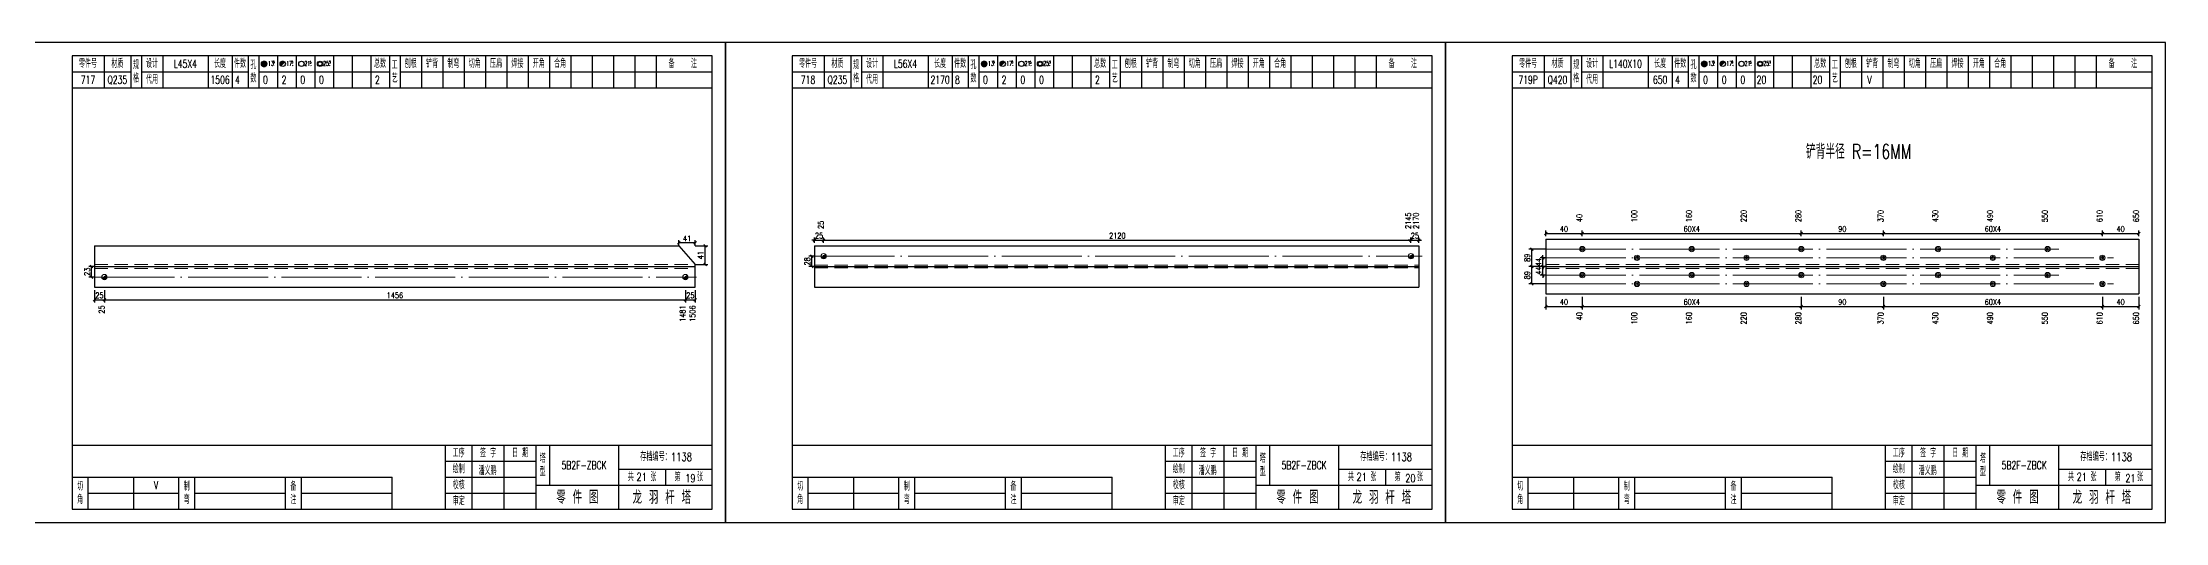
# Model space of a CAD drawing. Header units: millimetres. Extents: x 0 to 30240, y -10896 to -1348.
# Drawn here: x 4874 to 5670, y -5350 to -5170 of the extents above; entities that cross this region are included whole.
import ezdxf
from ezdxf.enums import TextEntityAlignment as Align

# ---------------------------------------------------------------- set-up
doc = ezdxf.new("R2010")
doc.units = ezdxf.units.MM
doc.header["$LTSCALE"] = 20
doc.header["$PDMODE"] = 1
doc.linetypes.add('DASHDOT2X', pattern=[1.75, 1.5, -0.125, 0, -0.125])
doc.linetypes.add('HIDDEN', pattern=[0.375, 0.25, -0.125])
for name, color, linetype, lineweight in [('1', 7, 'Continuous', 25), ('11', 3, 'Continuous', 13), ('2', 1, 'HIDDEN', 13), ('5', 1, 'Continuous', 13), ('7', 2, 'DASHDOT2X', 13)]:
    doc.layers.add(name, color=color, linetype=linetype, lineweight=lineweight)
doc.styles.get("Standard").update_dxf_attribs({"font": 'simplex', "width": 0.7, "bigfont": 'gbhzfs.shx'})
doc.styles.add('SYMBOL_TXT', font='txt.shx', dxfattribs={"width": 0.6})
doc.styles.add('TITLE_TXT', font='simplex.shx', dxfattribs={"width": 0.75, "height": 2.5, "bigfont": 'gbhzfs.shx'})
doc.dimstyles.get("Standard").update_dxf_attribs({"dimtxt": 2.1, "dimasz": 1, "dimexe": 1.05, "dimexo": 0, "dimgap": 0.63, "dimtad": 1, "dimzin": 0, "dimdsep": 46, "dimtxsty": 'standard', "dimblk": 'OBLIQUE', "dimblk1": 'OBLIQUE', "dimblk2": 'OBLIQUE', "dimcen": 0.09, "dimadec": 0, "dimazin": 0, "dimtfac": 1, "dimtdec": 1, "dimtix": 1, "dimtmove": 0, "dimatfit": 3, "dimfxl": 0, "dimtolj": 1, "dimtzin": 0, "dimarcsym": 0})
pattern_1 = [(0, (-3, 0), (0, 0.0125), [])]

# ---------------------------------------------------------------- blocks, each defined once
blk = doc.blocks.new('M12_HOLE')
h = blk.add_hatch()
h.set_pattern_fill('LINE', scale=0.1, style=0)
h.set_pattern_definition(pattern_1)
h.paths.add_polyline_path([(-5, 0, 1), (-1, 0, 1)])
at = {"color": 7}
blk.add_circle((-3, 0), 2, dxfattribs=at)
at = {"color": 7, "attachment_point": 1, "style": 'SYMBOL_TXT'}
for s, insert, char_height, width in [('13\\f??|b0|i0|c0|p54;.', (-0.1, 2.1), 3.5, 5.707), ('5', (3.7, 2.3), 1.8, 2.931)]:
    blk.add_mtext(s, dxfattribs=dict(at, insert=insert, char_height=char_height, width=width))
blk = doc.blocks.new('M16_HOLE')
h = blk.add_hatch()
h.set_pattern_fill('LINE', scale=0.1, style=0)
h.set_pattern_definition(pattern_1)
h.paths.add_polyline_path([(-1.6, 1.4, 0.668179), (-5, 0, 0.198912), (-4.4, -1.4)])
at = {"color": 7}
blk.add_circle((-3, 0), 2, dxfattribs=at)
at = {"color": 7, "attachment_point": 1, "style": 'SYMBOL_TXT'}
for s, insert, char_height, width in [('17.', (-0.4, 2.1), 3.5, 6.316), ('5', (3.6, 2.3), 1.8, 1.822)]:
    blk.add_mtext(s, dxfattribs=dict(at, insert=insert, char_height=char_height, width=width))
blk = doc.blocks.new('M20_HOLE')
at = {"color": 7}
blk.add_circle((-3, 0), 2, dxfattribs=at)
at = {"color": 7, "attachment_point": 1, "style": 'SYMBOL_TXT'}
for s, insert, char_height, width in [('21.', (-0.7, 2), 3.5, 6.074), ('5', (3.3, 2), 1.8, 1.458)]:
    blk.add_mtext(s, dxfattribs=dict(at, insert=insert, char_height=char_height, width=width))
blk = doc.blocks.new('M24_HOLE')
at = {"color": 7}
for radius in [2, 1.5]:
    blk.add_circle((-3, 0), radius, dxfattribs=at)
at = {"color": 7, "attachment_point": 1, "style": 'SYMBOL_TXT'}
for s, insert, char_height, width in [('25.', (-0.7, 2.1), 3.5, 2.429), ('5', (3.9, 2.3), 1.8, 1.944)]:
    blk.add_mtext(s, dxfattribs=dict(at, insert=insert, char_height=char_height, width=width))
blk = doc.blocks.new('JgCard')
for p, q in [((270, 180), (0, 180)), ((0, 180), (0, 0)), ((270, 0), (270, 180)), ((265, 175), (25, 175)), ((25, 175), (25, 5)), ((25, 169), (47, 169)), ((37, 175), (37, 163)), ((47, 175), (47, 163)), ((51, 175), (51, 163)), ((51, 169), (91, 169)), ((59, 175), (59, 163)), ((76, 175), (76, 163)), ((85, 175), (85, 163)), ((91, 175), (91, 163)), ((95, 175), (95, 163)), ((95, 169), (144, 169)), ((102, 175), (102, 163)), ((109, 175), (109, 163)), ((116, 175), (116, 163)), ((123, 175), (123, 163)), ((130, 175), (130, 163)), ((137, 175), (137, 163)), ((144, 175), (144, 163)), ((148, 175), (148, 163)), ((148, 169), (265, 169)), ((156, 175), (156, 163)), ((164, 175), (164, 163)), ((172, 175), (172, 163)), ((180, 175), (180, 163)), ((188, 175), (188, 163)), ((196, 175), (196, 163)), ((204, 175), (204, 163)), ((212, 175), (212, 163)), ((220, 175), (220, 163)), ((228, 175), (228, 163)), ((236, 175), (236, 163)), ((244, 175), (244, 163)), ((265, 5), (265, 175)), ((25, 163), (265, 163)), ((25, 29), (265, 29)), ((165, 5), (165, 29)), ((175, 5), (175, 29)), ((187, 5), (187, 29)), ((199, 5), (199, 29)), ((204, 29), (204, 14)), ((230, 5), (230, 29)), ((25, 17), (145, 17)), ((31, 5), (31, 17)), ((48, 17), (48, 5)), ((65, 5), (65, 17)), ((71, 5), (71, 17)), ((105, 5), (105, 17)), ((111, 5), (111, 17)), ((145, 5), (145, 17)), ((165, 23), (199, 23)), ((165, 17), (199, 17)), ((230, 20), (265, 20)), ((247.5, 20), (247.5, 14)), ((31, 11), (65, 11)), ((71, 11), (105, 11)), ((111, 11), (145, 11)), ((165, 11), (199, 11)), ((199, 14), (265, 14)), ((0, 0), (270, 0)), ((25, 5), (265, 5))]:
    blk.add_line(p, q)
blk.add_lwpolyline([(96.03, 171.99, -1), (98.03, 171.99, -1)], format="xyb", close=True)
blk.add_point((145, 96))
at = {"xscale": 0.5, "yscale": 0.5, "zscale": 0.5}
for name, p in [('M12_HOLE', (98.53, 171.99)), ('M16_HOLE', (105.5, 172)), ('M20_HOLE', (112.5, 172)), ('M24_HOLE', (119.5, 172))]:
    blk.add_blockref(name, p, dxfattribs=at)
at = {"style": 'TITLE_TXT', "width": 0.75}
for s, height, p in [('存档编号：1138', 3.076, (238.02, 23.07)), ('潘义鹏', 3, (177.45, 17.91)), ('龙 羽 杆 塔', 5, (235.17, 6.97))]:
    blk.add_text(s, height=height, dxfattribs=at).set_placement(p)
at = {"attachment_point": 5, "style": 'TITLE_TXT'}
for s, insert, char_height, width in [('零件号', (31, 172), 3, 15), ('材质', (42, 172), 3, 8), ('规格', (49, 169), 3, 4), ('代用', (55, 166), 3, 8), ('设计', (55, 172), 3, 8), ('长度', (80.5, 172), 3, 8), ('件数', (88, 172), 3, 6), ('孔数', (93, 169), 3, 4), ('总数', (140.5, 172), 3, 7), ('工\\P艺', (146, 169), 3, 4), ('刨根', (152, 172), 3, 8), ('铲背', (160, 172), 3, 8), ('制弯', (168, 172), 3, 8), ('切角', (176, 172), 3, 8), ('压扁', (184, 172), 3, 8), ('焊接', (192, 172), 3, 8), ('开角', (200, 172), 3, 8), ('合角', (208, 172), 3, 8), ('备    注', (254, 172), 3, 22), ('工序', (170, 26), 3, 10), ('签 字', (181, 26), 3, 12), ('日 期', (193, 26), 3, 12), ('塔\\P型', (201.5, 21.5), 3, 5), ('绘制', (170, 20), 3, 10), ('共    张', (238.75, 17), 3, 17.5), ('第    张', (256.25, 17), 3, 17.5), ('切\\P角', (28, 11), 3, 6), ('制\\P弯', (68, 11), 3, 6), ('备\\P注', (108, 11), 3, 6), ('校核', (170, 14), 3, 10), ('审定', (170, 8), 3, 10), ('零 件 图', (214.5, 9.5), 5, 31)]:
    blk.add_mtext(s, dxfattribs=dict(at, insert=insert, char_height=char_height, width=width))
blk = doc.blocks.new('M16')
for p, q in [((-0.71, -0.71), (0.71, 0.71)), ((-0.4, 0), (0.4, 0)), ((0, 0.4), (0, -0.4))]:
    blk.add_line(p, q)
blk.add_circle((0, 0), 1)
for radius in [0.8, 0.6, 0.4, 0.2]:
    blk.add_arc((0, 0), radius, 225, 45)
blk = doc.blocks.new('_Oblique')
at = {"color": 0, "linetype": 'ByBlock', "lineweight": -2}
blk.add_line((-0.5, -0.5), (0.5, 0.5), dxfattribs=at)
blk = doc.blocks.new('*D3298')
at = {"layer": '11', "color": 0, "lineweight": -2}
for p, q in [((5112.57, -5246.03), (5112.57, -5243.93)), ((5118.7, -5244.98), (5112.57, -5244.98)), ((5118.7, -5246.03), (5118.7, -5243.93))]:
    blk.add_line(p, q, dxfattribs=at)
at = {"layer": 'Defpoints', "color": 0}
for p in [(5112.57, -5244.98), (5112.57, -5246.03), (5118.7, -5246.03)]:
    blk.add_point(p, dxfattribs=at)
at = {"layer": '11', "color": 0, "lineweight": -2, "rotation": 180}
blk.add_blockref('_Oblique', (5112.57, -5244.98), dxfattribs=at)
at = {"layer": '11', "color": 0, "lineweight": -2}
blk.add_blockref('_Oblique', (5118.7, -5244.98), dxfattribs=at)
at = {"layer": '11', "color": 0, "insert": (5115.63, -5243.3), "char_height": 2.1, "attachment_point": 5}
blk.add_mtext('\\A1;41', dxfattribs=at)
blk = doc.blocks.new('*D3300')
at = {"layer": '11', "color": 0, "lineweight": -2}
for p, q in [((5163.4, -5243.93), (5162.4, -5243.93)), ((5163.4, -5244.98), (5163.4, -5242.88)), ((5163.4, -5243.93), (5166.84, -5243.93)), ((5166.84, -5244.98), (5166.84, -5242.88)), ((5166.84, -5243.93), (5167.84, -5243.93))]:
    blk.add_line(p, q, dxfattribs=at)
at = {"layer": 'Defpoints', "color": 0}
for p in [(5163.4, -5244.98), (5166.84, -5243.93), (5166.84, -5244.98)]:
    blk.add_point(p, dxfattribs=at)
at = {"layer": '11', "color": 0, "lineweight": -2}
blk.add_blockref('_Oblique', (5163.4, -5243.93), dxfattribs=at)
at = {"layer": '11', "color": 0, "lineweight": -2, "rotation": 180}
blk.add_blockref('_Oblique', (5166.84, -5243.93), dxfattribs=at)
at = {"layer": '11', "color": 0, "insert": (5165.12, -5242.25), "char_height": 2.1, "attachment_point": 5}
blk.add_mtext('\\A1;25', dxfattribs=at)
blk = doc.blocks.new('*D3302')
at = {"layer": '11', "color": 0, "lineweight": -2}
for p, q in [((5387.06, -5243.93), (5386.06, -5243.93)), ((5387.06, -5244.98), (5387.06, -5242.88)), ((5387.06, -5243.93), (5390, -5243.93)), ((5390, -5244.98), (5390, -5242.88)), ((5390, -5243.93), (5391, -5243.93))]:
    blk.add_line(p, q, dxfattribs=at)
at = {"layer": 'Defpoints', "color": 0}
for p in [(5387.06, -5244.98), (5390, -5243.93), (5390, -5244.98)]:
    blk.add_point(p, dxfattribs=at)
at = {"layer": '11', "color": 0, "lineweight": -2}
blk.add_blockref('_Oblique', (5387.06, -5243.93), dxfattribs=at)
at = {"layer": '11', "color": 0, "lineweight": -2, "rotation": 180}
blk.add_blockref('_Oblique', (5390, -5243.93), dxfattribs=at)
at = {"layer": '11', "color": 0, "insert": (5388.53, -5242.25), "char_height": 2.1, "attachment_point": 5}
blk.add_mtext('\\A1;25', dxfattribs=at)
blk = doc.blocks.new('M24')
for p, q in [((-0.6, 0), (0.6, 0)), ((0, -0.6), (0, 0.6))]:
    blk.add_line(p, q)
for radius in [1, 0.6]:
    blk.add_circle((0, 0), radius)
blk = doc.blocks.new('*D3314')
at = {"layer": '1', "color": 0, "lineweight": -2}
for p, q in [((5437.55, -5253.8), (5435.5, -5253.8)), ((5436.55, -5253.8), (5436.55, -5252.8)), ((5436.55, -5257.03), (5436.55, -5253.8)), ((5437.55, -5257.03), (5435.5, -5257.03)), ((5436.55, -5257.03), (5436.55, -5258.03))]:
    blk.add_line(p, q, dxfattribs=at)
at = {"layer": 'Defpoints', "color": 0}
for p in [(5436.55, -5253.8), (5437.55, -5253.8), (5437.55, -5257.03)]:
    blk.add_point(p, dxfattribs=at)
at = {"layer": '1', "color": 0, "lineweight": -2}
for p, rotation in [((5436.55, -5253.8), 270), ((5436.55, -5257.03), 90)]:
    blk.add_blockref('_Oblique', p, dxfattribs=dict(at, rotation=rotation))
at = {"layer": '1', "color": 0, "insert": (5434.87, -5255.41), "char_height": 2.1, "attachment_point": 5, "rotation": 90}
blk.add_mtext('\\A1;44', dxfattribs=at)
blk = doc.blocks.new('*D3316')
at = {"layer": '1', "color": 0, "lineweight": -2}
for p, q in [((5437.55, -5250.56), (5435.5, -5250.56)), ((5437.55, -5253.8), (5435.5, -5253.8)), ((5436.55, -5250.56), (5436.55, -5249.56)), ((5436.55, -5253.8), (5436.55, -5250.56)), ((5436.55, -5253.8), (5436.55, -5254.8))]:
    blk.add_line(p, q, dxfattribs=at)
at = {"layer": 'Defpoints', "color": 0}
for p in [(5436.55, -5250.56), (5437.55, -5250.56), (5437.55, -5253.8)]:
    blk.add_point(p, dxfattribs=at)
at = {"layer": '1', "color": 0, "lineweight": -2}
for p, rotation in [((5436.55, -5250.56), 270), ((5436.55, -5253.8), 90)]:
    blk.add_blockref('_Oblique', p, dxfattribs=dict(at, rotation=rotation))
at = {"layer": '1', "color": 0, "insert": (5434.87, -5252.18), "char_height": 2.1, "attachment_point": 5, "rotation": 90}
blk.add_mtext('\\A1;44', dxfattribs=at)

msp = doc.modelspace()

# ---------------------------------------------------------------- linework, layer by layer
at = {"layer": '1'}
for p, q in [((4893.4, -5246.027), (4893.4, -5261.567)), ((4893.4, -5246.027), (5112.565, -5246.027)), ((5112.565, -5246.027), (5118.7, -5253.106)), ((5163.4, -5246.027), (5163.4, -5261.567)), ((5163.4, -5246.027), (5390, -5246.027)), ((5390, -5246.027), (5390, -5261.567)), ((5437.6, -5243.507), (5437.6, -5264.087)), ((5437.6, -5243.507), (5660, -5243.507)), ((5660, -5243.507), (5660, -5264.087)), ((4893.4, -5253.797), (5118.7, -5253.797)), ((5118.7, -5253.797), (5118.7, -5253.106)), ((5118.7, -5261.567), (5118.7, -5253.797)), ((5163.4, -5253.797), (5390, -5253.797)), ((5437.6, -5253.797), (5660, -5253.797)), ((4893.4, -5261.567), (5118.7, -5261.567)), ((5163.4, -5261.567), (5390, -5261.567)), ((5437.6, -5264.087), (5660, -5264.087))]:
    msp.add_line(p, q, dxfattribs=at)
at = {"layer": '2'}
for p, q in [((4893.4, -5253.106), (5118.7, -5253.106)), ((5163.4, -5253.242), (5390, -5253.242)), ((5437.6, -5253.062), (5660, -5253.062)), ((4893.4, -5254.487), (5118.7, -5254.487)), ((5163.4, -5254.352), (5390, -5254.352)), ((5437.6, -5254.532), (5660, -5254.532))]:
    msp.add_line(p, q, dxfattribs=at)
at = {"layer": '7'}
for p, q in [((5163.4, -5249.912), (5391.26, -5249.912)), ((5437.6, -5247.255), (5629.985, -5247.255)), ((5437.6, -5250.563), (5650.514, -5250.563)), ((4893.4, -5257.768), (5119.192, -5257.768)), ((5437.6, -5257.031), (5629.985, -5257.031)), ((5437.6, -5260.338), (5650.514, -5260.338))]:
    msp.add_line(p, q, dxfattribs=at)

# ---------------------------------------------------------------- block references
at = {"layer": '1'}
for p in [(4860, -5349.797), (5130, -5349.797), (5400, -5349.797)]:
    msp.add_blockref('JgCard', p, dxfattribs=at)
at = {"layer": '5'}
for name, p in [('M16', (5166.84, -5249.912)), ('M16', (5387.06, -5249.912)), ('M24', (5451.286, -5247.255)), ('M24', (5471.815, -5250.563)), ('M24', (5492.345, -5247.255)), ('M24', (5512.874, -5250.563)), ('M24', (5533.403, -5247.255)), ('M24', (5564.197, -5250.563)), ('M24', (5584.726, -5247.255)), ('M24', (5605.255, -5250.563)), ('M24', (5625.785, -5247.255)), ('M24', (5646.314, -5250.563)), ('M16', (4897.141, -5257.768)), ('M16', (5114.992, -5257.768)), ('M24', (5451.286, -5257.031)), ('M24', (5471.815, -5260.338)), ('M24', (5492.345, -5257.031)), ('M24', (5512.874, -5260.338)), ('M24', (5533.403, -5257.031)), ('M24', (5564.197, -5260.338)), ('M24', (5584.726, -5257.031)), ('M24', (5605.255, -5260.338)), ('M24', (5625.785, -5257.031)), ('M24', (5646.314, -5260.338))]:
    msp.add_blockref(name, p, dxfattribs=at)

# ---------------------------------------------------------------- texts
at = {"style": 'TITLE_TXT', "width": 0.75}
for s, p in [('21', (5096.659, -5334.189)), ('19', (5114.916, -5334.688)), ('21', (5366.659, -5334.189)), ('20', (5384.916, -5334.688)), ('21', (5636.659, -5334.189)), ('21', (5654.916, -5334.688))]:
    msp.add_text(s, height=3, dxfattribs=at).set_placement(p)
at = {"layer": '1', "width": 0.7}
for s, height, p in [('717', 3, (4891, -5183.797)), ('Q235', 3, (4902, -5183.797)), ('L45X4', 3, (4927.5, -5177.797)), ('1506', 3, (4940.5, -5183.797)), ('4', 3, (4947, -5183.797)), ('0', 3, (4957.5, -5183.797)), ('2', 3, (4964.5, -5183.797)), ('0', 3, (4971.5, -5183.797)), ('0', 3, (4978.5, -5183.797)), ('2', 3, (4999.5, -5183.797)), ('718', 3, (5161, -5183.797)), ('Q235', 3, (5172, -5183.797)), ('L56X4', 3, (5197.5, -5177.797)), ('2170', 3, (5210.5, -5183.797)), ('8', 3, (5217, -5183.797)), ('0', 3, (5227.5, -5183.797)), ('2', 3, (5234.5, -5183.797)), ('0', 3, (5241.5, -5183.797)), ('0', 3, (5248.5, -5183.797)), ('2', 3, (5269.5, -5183.797)), ('719P', 3, (5431, -5183.797)), ('Q420', 3, (5442, -5183.797)), ('L140X10', 3, (5467.5, -5177.797)), ('650', 3, (5480.5, -5183.797)), ('4', 3, (5487, -5183.797)), ('0', 3, (5497.5, -5183.797)), ('0', 3, (5504.5, -5183.797)), ('0', 3, (5511.5, -5183.797)), ('20', 3, (5518.5, -5183.797)), ('20', 3, (5539.5, -5183.797)), ('铲背半径 R=16MM', 5.49229, (5554.891, -5210.695)), ('V', 3, (4916.5, -5335.797))]:
    msp.add_text(s, height=height, dxfattribs=at).set_placement(p, align=Align.MIDDLE_CENTER)
for s, p in [('25', (5166.827, -5239.727)), ('2145', (5387.068, -5239.727)), ('2170', (5390, -5239.727)), ('40', (5451.286, -5237.207)), ('100', (5471.815, -5237.207)), ('160', (5492.345, -5237.207)), ('220', (5512.874, -5237.207)), ('280', (5533.403, -5237.207)), ('370', (5564.197, -5237.207)), ('430', (5584.726, -5237.207)), ('490', (5605.255, -5237.207)), ('550', (5625.785, -5237.207)), ('610', (5646.314, -5237.207)), ('650', (5660, -5237.207))]:
    msp.add_text(s, height=2.1, rotation=90, dxfattribs=at).set_placement(p)
for s, p in [('25', (4897.141, -5268.392)), ('1481', (5114.981, -5268.392)), ('1506', (5118.7, -5268.392)), ('40', (5451.286, -5270.912)), ('100', (5471.815, -5270.912)), ('160', (5492.345, -5270.912)), ('220', (5512.874, -5270.912)), ('280', (5533.403, -5270.912)), ('370', (5564.197, -5270.912)), ('430', (5584.726, -5270.912)), ('490', (5605.255, -5270.912)), ('550', (5625.785, -5270.912)), ('610', (5646.314, -5270.912)), ('650', (5660, -5270.912))]:
    msp.add_text(s, height=2.1, rotation=90, dxfattribs=at).set_placement(p, align=Align.RIGHT)
at = {"layer": '1', "char_height": 3, "attachment_point": 5}
for s, insert, width in [('V', (5559, -5183.797), 8), ('5B2F-ZBCK', (5077, -5328.297), 26), ('5B2F-ZBCK', (5347, -5328.297), 26), ('5B2F-ZBCK', (5617, -5328.297), 26)]:
    msp.add_mtext(s, dxfattribs=dict(at, insert=insert, width=width))

# ---------------------------------------------------------------- dimensions: what is measured, and where the dimension line sits
at = {"layer": '1'}
for base, p1, p2, text in [((4892.35, -5253.797), (4893.35, -5257.768), (4893.35, -5253.797), '23'), ((5162.35, -5249.912), (5163.35, -5253.797), (5163.35, -5249.912), '28'), ((5432.35, -5247.255), (5437.55, -5253.797), (5437.55, -5247.255), '89'), ((5432.35, -5253.797), (5437.55, -5260.338), (5437.55, -5253.797), '89')]:
    msp.add_linear_dim(base=base, p1=p1, p2=p2, angle=90, text=text, dimstyle='standard', dxfattribs=at).render()
for base, p1, p2, picture, middle in [((5436.55, -5250.563), (5437.55, -5253.797), (5437.55, -5250.563), '*D3316', (5434.87, -5252.18)), ((5436.55, -5253.797), (5437.55, -5257.031), (5437.55, -5253.797), '*D3314', (5434.87, -5255.414))]:
    dim = msp.add_linear_dim(base=base, p1=p1, p2=p2, angle=90, text='44', dimstyle='standard', dxfattribs=at)
    dim.commit()
    dim.dimension.update_dxf_attribs({"geometry": picture, "text_midpoint": middle})
at = {"layer": '11'}
for base, p1, p2, text, picture, middle in [((5112.565, -5244.977), (5118.7, -5246.027), (5112.565, -5246.027), '41', '*D3298', (5115.633, -5243.297)), ((5166.84, -5243.927), (5163.4, -5244.977), (5166.84, -5244.977), '25', '*D3300', (5165.12, -5242.247)), ((5390, -5243.927), (5387.06, -5244.977), (5390, -5244.977), '25', '*D3302', (5388.53, -5242.247))]:
    dim = msp.add_linear_dim(base=base, p1=p1, p2=p2, text=text, dimstyle='standard', dxfattribs=at)
    dim.commit()
    dim.dimension.update_dxf_attribs({"geometry": picture, "text_midpoint": middle})
msp.add_linear_dim(base=(5122.375, -5246.027), p1=(5118.7, -5253.106), p2=(5118.7, -5246.027), angle=90, text='41', dimstyle='standard', dxfattribs=at).render()
for base, p1, p2, text in [((5387.06, -5243.927), (5166.84, -5244.977), (5387.06, -5244.977), '2120'), ((5451.286, -5241.407), (5437.6, -5242.457), (5451.286, -5242.457), '40'), ((5533.403, -5241.407), (5451.286, -5242.457), (5533.403, -5242.457), '60X4'), ((5564.197, -5241.407), (5533.403, -5242.457), (5564.197, -5242.457), '90'), ((5646.314, -5241.407), (5564.197, -5242.457), (5646.314, -5242.457), '60X4'), ((5660, -5241.407), (5646.314, -5242.457), (5660, -5242.457), '40'), ((4897.141, -5266.292), (4893.4, -5262.617), (4897.141, -5262.617), '25'), ((5114.992, -5266.292), (4897.141, -5262.617), (5114.992, -5262.617), '1456'), ((5118.7, -5266.292), (5114.992, -5262.617), (5118.7, -5262.617), '25'), ((5451.286, -5268.812), (5437.6, -5265.137), (5451.286, -5265.137), '40'), ((5533.403, -5268.812), (5451.286, -5265.137), (5533.403, -5265.137), '60X4'), ((5564.197, -5268.812), (5533.403, -5265.137), (5564.197, -5265.137), '90'), ((5646.314, -5268.812), (5564.197, -5265.137), (5646.314, -5265.137), '60X4'), ((5660, -5268.812), (5646.314, -5265.137), (5660, -5265.137), '40')]:
    msp.add_linear_dim(base=base, p1=p1, p2=p2, text=text, dimstyle='standard', dxfattribs=at).render()

doc.saveas('drawing.dxf')
